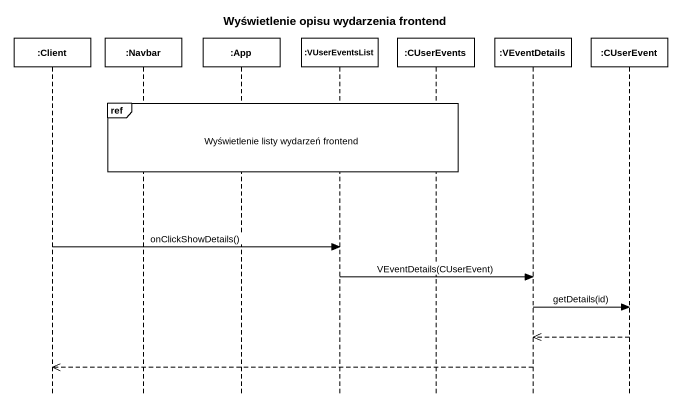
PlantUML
@startuml
title Wyświetlenie opisu wydarzenia frontend
hide footbox
participant ":Client" as Client
participant ":Navbar" as Navbar
participant ":App" as App
participant ":VUserEventsList" as VUserEventsList
participant ":CUserEvents" as CUserEvents
participant ":VEventDetails" as VEventDetails
participant ":CUserEvent" as CUserEvent

ref over Navbar, App, VUserEventsList, CUserEvents : Wyświetlenie listy wydarzeń frontend
Client -> VUserEventsList : onClickShowDetails()
VUserEventsList -> VEventDetails : VEventDetails(CUserEvent)
VEventDetails -> CUserEvent : getDetails(id)
CUserEvent -->> VEventDetails
VEventDetails -->> Client
@enduml
